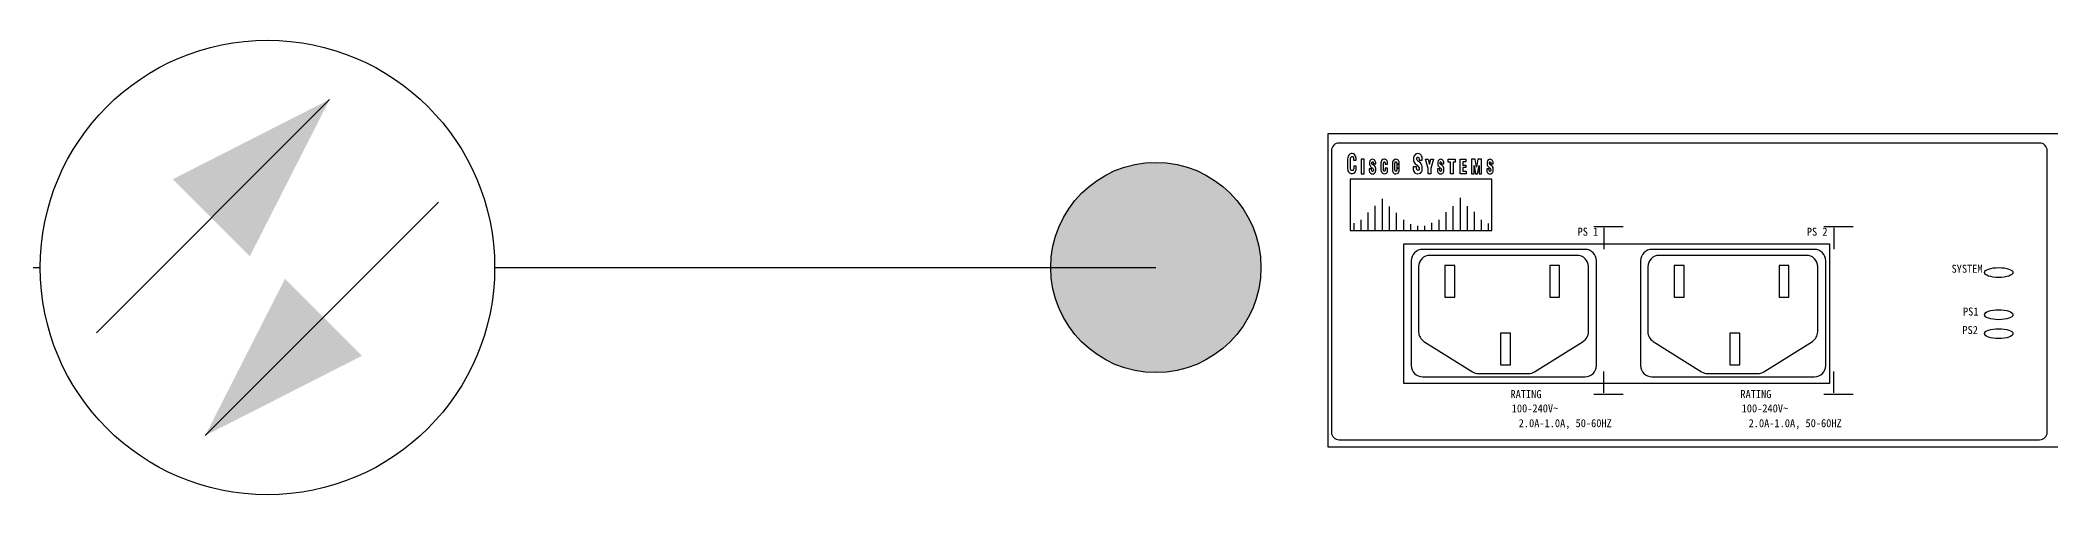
# Model space of a CAD drawing. Header units: millimetres. Extents: x 4 to 3929, y -454 to 587.
# Drawn here: x 2124.39 to 2172.23, y -255.49 to -244.68 of the extents above; entities that cross this region are included whole.
import ezdxf

# ---------------------------------------------------------------- set-up
doc = ezdxf.new("R2010")
doc.units = ezdxf.units.MM
doc.header["$LTSCALE"] = 10
for name, color, linetype in [('CZ-LIN1', 7, 'Continuous'), ('CZ-SYMB', 2, 'Continuous'), ('TN-CABL', 2, 'Continuous')]:
    doc.layers.add(name, color=color, linetype=linetype)
doc.styles.get("Standard").update_dxf_attribs({"font": 'GulimChe.ttf'})

# ---------------------------------------------------------------- blocks, each defined once
blk = doc.blocks.new('WO')
at = {"layer": 'CZ-LIN1'}
h = blk.add_hatch(color=256, dxfattribs=at)
h.dxf.hatch_style = 1
edge = h.paths.add_edge_path()
edge.add_arc((0, 0), 2.5, 0, 360)
blk.add_circle((0, 0), 2.5, dxfattribs=at)
blk = doc.blocks.new('WW')
at = {"layer": 'CZ-SYMB'}
for points in [[(1.827, 4.936), (-5.023, -1.914)], [(-1.827, -4.936), (5.023, 1.914)]]:
    blk.add_lwpolyline(points, dxfattribs=at)
for points in [[(-2.78, 2.592), (1.827, 4.936), (-0.517, 0.329)], [(2.78, -2.592), (-1.827, -4.936), (0.517, -0.329)]]:
    blk.add_solid(points, dxfattribs=at)
at = {"layer": 'TN-CABL'}
blk.add_circle((0, 0), 6.674, dxfattribs=at)

msp = doc.modelspace()

# ---------------------------------------------------------------- linework, layer by layer
at = {"layer": 'CZ-LIN1'}
for p, q in [((2108.664, -250.082), (2124.394, -250.082)), ((2135.207, -250.082), (2150.937, -250.082))]:
    msp.add_line(p, q, dxfattribs=at)
at = {"layer": 'CZ-SYMB', "linetype": 'Continuous'}
for p, q in [((2171.958, -247.121), (2155.299, -247.121)), ((2155.114, -247.304), (2155.114, -253.998)), ((2155.498, -247.496), (2155.498, -247.729)), ((2155.498, -247.496), (2155.498, -247.729)), ((2155.566, -247.723), (2155.566, -247.496)), ((2155.566, -247.723), (2155.566, -247.496)), ((2155.641, -247.481), (2155.641, -247.526)), ((2155.641, -247.481), (2155.641, -247.526)), ((2156.02, -247.577), (2156.02, -247.63)), ((2156.02, -247.577), (2156.02, -247.63)), ((2156.077, -247.606), (2156.077, -247.583)), ((2156.077, -247.606), (2156.077, -247.583)), ((2156.113, -247.596), (2156.113, -247.619)), ((2156.113, -247.596), (2156.113, -247.619)), ((2156.113, -247.619), (2156.17, -247.619)), ((2156.113, -247.619), (2156.17, -247.619)), ((2156.168, -247.782), (2156.168, -247.727)), ((2156.168, -247.782), (2156.168, -247.727)), ((2156.17, -247.619), (2156.17, -247.583)), ((2156.17, -247.619), (2156.17, -247.583)), ((2156.293, -247.596), (2156.293, -247.765)), ((2156.293, -247.596), (2156.293, -247.765)), ((2156.355, -247.774), (2156.355, -247.594)), ((2156.355, -247.774), (2156.355, -247.594)), ((2156.391, -247.6), (2156.391, -247.625)), ((2156.391, -247.6), (2156.391, -247.625)), ((2156.563, -247.598), (2156.563, -247.767)), ((2156.563, -247.598), (2156.563, -247.767)), ((2156.626, -247.765), (2156.626, -247.596)), ((2156.626, -247.765), (2156.626, -247.596)), ((2156.666, -247.6), (2156.666, -247.628)), ((2156.666, -247.6), (2156.666, -247.628)), ((2156.729, -247.765), (2156.729, -247.723)), ((2156.729, -247.765), (2156.729, -247.723)), ((2157.069, -247.469), (2157.069, -247.541)), ((2157.069, -247.469), (2157.069, -247.541)), ((2157.147, -247.511), (2157.147, -247.477)), ((2157.147, -247.511), (2157.147, -247.477)), ((2157.199, -247.496), (2157.199, -247.528)), ((2157.199, -247.496), (2157.199, -247.528)), ((2157.199, -247.528), (2157.275, -247.528)), ((2157.199, -247.528), (2157.275, -247.528)), ((2157.275, -247.528), (2157.275, -247.477)), ((2157.275, -247.528), (2157.275, -247.477)), ((2157.275, -247.752), (2157.275, -247.676)), ((2157.275, -247.752), (2157.275, -247.676)), ((2157.642, -247.577), (2157.642, -247.63)), ((2157.642, -247.577), (2157.642, -247.63)), ((2157.697, -247.606), (2157.697, -247.583)), ((2157.697, -247.606), (2157.697, -247.583)), ((2157.735, -247.596), (2157.735, -247.619)), ((2157.735, -247.596), (2157.735, -247.619)), ((2157.735, -247.619), (2157.79, -247.619)), ((2157.735, -247.619), (2157.79, -247.619)), ((2157.79, -247.619), (2157.79, -247.583)), ((2157.79, -247.619), (2157.79, -247.583)), ((2157.79, -247.782), (2157.79, -247.727)), ((2157.79, -247.782), (2157.79, -247.727)), ((2158.816, -247.577), (2158.816, -247.63)), ((2158.816, -247.577), (2158.816, -247.63)), ((2158.871, -247.606), (2158.871, -247.583)), ((2158.871, -247.606), (2158.871, -247.583)), ((2158.908, -247.596), (2158.908, -247.619)), ((2158.908, -247.596), (2158.908, -247.619)), ((2158.908, -247.619), (2158.963, -247.619)), ((2158.908, -247.619), (2158.963, -247.619)), ((2158.963, -247.619), (2158.963, -247.583)), ((2158.963, -247.619), (2158.963, -247.583)), ((2158.963, -247.782), (2158.963, -247.727)), ((2158.963, -247.782), (2158.963, -247.727)), ((2172.142, -253.998), (2172.142, -247.304)), ((2156.15, -248.617), (2156.15, -249.184)), ((2156.319, -248.447), (2156.319, -249.184)), ((2156.488, -248.631), (2156.488, -249.184)), ((2158.004, -248.625), (2158.004, -249.184)), ((2158.173, -248.428), (2158.173, -249.184)), ((2158.34, -248.625), (2158.34, -249.184)), ((2155.644, -249.03), (2155.644, -249.184)), ((2155.814, -248.949), (2155.814, -249.184)), ((2155.983, -248.771), (2155.983, -249.184)), ((2156.656, -248.78), (2156.656, -249.184)), ((2156.825, -248.949), (2156.825, -249.184)), ((2156.992, -249.049), (2156.992, -249.184)), ((2157.161, -249.091), (2157.161, -249.184)), ((2157.331, -249.091), (2157.331, -249.184)), ((2157.498, -249.023), (2157.498, -249.184)), ((2157.667, -248.949), (2157.667, -249.184)), ((2157.836, -248.765), (2157.836, -249.184)), ((2158.509, -248.756), (2158.509, -249.184)), ((2158.679, -248.949), (2158.679, -249.184)), ((2158.846, -249.034), (2158.846, -249.184)), ((2161.357, -249.104), (2162.056, -249.104)), ((2161.593, -249.138), (2161.593, -249.642)), ((2166.828, -249.104), (2167.53, -249.104)), ((2167.065, -249.138), (2167.065, -249.642)), ((2161.148, -249.652), (2157.286, -249.652)), ((2161.148, -249.652), (2157.286, -249.652)), ((2166.604, -249.652), (2162.74, -249.652)), ((2166.604, -249.652), (2162.74, -249.652)), ((2157.014, -249.921), (2157.014, -252.412)), ((2157.014, -249.921), (2157.014, -252.412)), ((2157.188, -250.063), (2157.188, -251.613)), ((2157.188, -250.063), (2157.188, -251.613)), ((2160.956, -249.794), (2157.459, -249.794)), ((2160.956, -249.794), (2157.459, -249.794)), ((2161.228, -251.613), (2161.228, -250.063)), ((2161.228, -251.613), (2161.228, -250.063)), ((2161.421, -252.412), (2161.421, -249.921)), ((2161.421, -252.412), (2161.421, -249.921)), ((2162.468, -249.921), (2162.468, -252.412)), ((2162.468, -249.921), (2162.468, -252.412)), ((2162.642, -250.063), (2162.642, -251.613)), ((2162.642, -250.063), (2162.642, -251.613)), ((2166.412, -249.794), (2162.913, -249.794)), ((2166.412, -249.794), (2162.913, -249.794)), ((2166.682, -251.613), (2166.682, -250.063)), ((2166.682, -251.613), (2166.682, -250.063)), ((2166.875, -252.412), (2166.875, -249.921)), ((2166.875, -252.412), (2166.875, -249.921)), ((2157.315, -251.84), (2158.468, -252.562)), ((2157.315, -251.84), (2158.468, -252.562)), ((2159.948, -252.562), (2161.102, -251.84)), ((2159.948, -252.562), (2161.102, -251.84)), ((2162.769, -251.84), (2163.922, -252.562)), ((2162.769, -251.84), (2163.922, -252.562)), ((2165.402, -252.562), (2166.556, -251.84)), ((2165.402, -252.562), (2166.556, -251.84)), ((2161.593, -253.06), (2161.593, -252.556)), ((2167.065, -253.06), (2167.065, -252.556)), ((2157.286, -252.681), (2161.148, -252.681)), ((2157.286, -252.681), (2161.148, -252.681)), ((2158.613, -252.604), (2159.802, -252.604)), ((2158.613, -252.604), (2159.802, -252.604)), ((2162.74, -252.681), (2166.604, -252.681)), ((2162.74, -252.681), (2166.604, -252.681)), ((2164.067, -252.604), (2165.256, -252.604)), ((2164.067, -252.604), (2165.256, -252.604)), ((2161.357, -253.093), (2162.056, -253.093)), ((2166.828, -253.093), (2167.53, -253.093)), ((2155.299, -254.18), (2171.958, -254.18))]:
    msp.add_line(p, q, dxfattribs=at)
for points in [[(2155.025, -246.905), (2155.025, -254.351), (2231.006, -254.351), (2231.006, -246.905), (2155.025, -246.905), (2155.025, -246.905)], [(2155.641, -247.526), (2155.7, -247.526), (2155.7, -247.481)], [(2155.641, -247.526), (2155.7, -247.526), (2155.7, -247.481)], [(2155.7, -247.723), (2155.7, -247.668), (2155.643, -247.668), (2155.643, -247.725)], [(2155.7, -247.723), (2155.7, -247.668), (2155.643, -247.668), (2155.643, -247.725)], [(2155.824, -247.509), (2155.824, -247.854), (2155.89, -247.854), (2155.89, -247.509), (2155.824, -247.509), (2155.824, -247.509)], [(2155.824, -247.854), (2155.89, -247.854), (2155.89, -247.509), (2155.824, -247.509), (2155.824, -247.854), (2155.824, -247.854)], [(2156.07, -247.757), (2156.07, -247.733), (2156.015, -247.733), (2156.015, -247.782)], [(2156.07, -247.757), (2156.07, -247.733), (2156.015, -247.733), (2156.015, -247.782)], [(2156.391, -247.625), (2156.449, -247.625), (2156.449, -247.587)], [(2156.391, -247.625), (2156.449, -247.625), (2156.449, -247.587)], [(2156.449, -247.759), (2156.449, -247.721), (2156.392, -247.721), (2156.392, -247.765)], [(2156.449, -247.759), (2156.449, -247.721), (2156.392, -247.721), (2156.392, -247.765)], [(2156.666, -247.628), (2156.729, -247.628), (2156.729, -247.592)], [(2156.666, -247.628), (2156.729, -247.628), (2156.729, -247.592)], [(2156.666, -247.628), (2156.666, -247.723), (2156.729, -247.723), (2156.729, -247.628), (2156.666, -247.628), (2156.666, -247.628)], [(2156.666, -247.723), (2156.729, -247.723), (2156.729, -247.628), (2156.666, -247.628), (2156.666, -247.723), (2156.666, -247.723)], [(2156.729, -247.723), (2156.666, -247.723), (2156.666, -247.765)], [(2156.729, -247.723), (2156.666, -247.723), (2156.666, -247.765)], [(2157.14, -247.721), (2157.14, -247.687), (2157.062, -247.687), (2157.062, -247.752)], [(2157.14, -247.721), (2157.14, -247.687), (2157.062, -247.687), (2157.062, -247.752)], [(2157.35, -247.509), (2157.418, -247.509), (2157.446, -247.628), (2157.477, -247.509), (2157.546, -247.509), (2157.478, -247.727), (2157.478, -247.854), (2157.413, -247.854), (2157.413, -247.729), (2157.35, -247.509), (2157.35, -247.509)], [(2157.35, -247.509), (2157.418, -247.509), (2157.446, -247.628), (2157.477, -247.509), (2157.546, -247.509), (2157.478, -247.727), (2157.478, -247.854), (2157.413, -247.854), (2157.413, -247.729), (2157.35, -247.509), (2157.35, -247.509)], [(2157.692, -247.757), (2157.692, -247.733), (2157.637, -247.733), (2157.637, -247.782)], [(2157.692, -247.757), (2157.692, -247.733), (2157.637, -247.733), (2157.637, -247.782)], [(2157.943, -247.579), (2157.892, -247.579), (2157.892, -247.509), (2158.061, -247.509), (2158.061, -247.579), (2158.009, -247.579), (2158.009, -247.854), (2157.943, -247.854), (2157.943, -247.577), (2157.943, -247.579), (2157.943, -247.579)], [(2157.943, -247.579), (2157.892, -247.579), (2157.892, -247.509), (2158.061, -247.509), (2158.061, -247.579), (2158.009, -247.579), (2158.009, -247.854), (2157.943, -247.854), (2157.943, -247.577)], [(2158.239, -247.572), (2158.239, -247.644), (2158.31, -247.644), (2158.31, -247.704), (2158.239, -247.704), (2158.239, -247.788), (2158.319, -247.788), (2158.319, -247.854), (2158.176, -247.854), (2158.176, -247.509), (2158.312, -247.509), (2158.312, -247.572), (2158.239, -247.572), (2158.239, -247.572)], [(2158.239, -247.572), (2158.239, -247.644), (2158.31, -247.644), (2158.31, -247.704), (2158.239, -247.704), (2158.239, -247.788), (2158.319, -247.788), (2158.319, -247.854), (2158.176, -247.854), (2158.176, -247.509), (2158.312, -247.509), (2158.312, -247.572), (2158.239, -247.572), (2158.239, -247.572)], [(2158.506, -247.854), (2158.506, -247.657), (2158.541, -247.854), (2158.591, -247.854), (2158.627, -247.659), (2158.627, -247.854), (2158.682, -247.854), (2158.682, -247.509), (2158.598, -247.509), (2158.565, -247.695), (2158.536, -247.509), (2158.449, -247.509), (2158.449, -247.854), (2158.506, -247.854), (2158.506, -247.854)], [(2158.506, -247.854), (2158.506, -247.657), (2158.541, -247.854), (2158.591, -247.854), (2158.627, -247.659), (2158.627, -247.854), (2158.682, -247.854), (2158.682, -247.509), (2158.598, -247.509), (2158.565, -247.695), (2158.536, -247.509), (2158.449, -247.509), (2158.449, -247.854), (2158.506, -247.854), (2158.506, -247.854)], [(2158.866, -247.757), (2158.866, -247.733), (2158.81, -247.733), (2158.81, -247.782)], [(2158.866, -247.757), (2158.866, -247.733), (2158.81, -247.733), (2158.81, -247.782)], [(2155.561, -247.983), (2155.561, -249.205), (2158.931, -249.205), (2158.931, -247.983), (2155.561, -247.983), (2155.561, -247.983)], [(2157.813, -250.033), (2157.813, -250.791), (2158.048, -250.791), (2158.048, -250.033), (2157.813, -250.033), (2157.813, -250.033)], [(2157.813, -250.791), (2158.048, -250.791), (2158.048, -250.033), (2157.813, -250.033), (2157.813, -250.791), (2157.813, -250.791)], [(2160.308, -250.033), (2160.308, -250.791), (2160.543, -250.791), (2160.543, -250.033), (2160.308, -250.033), (2160.308, -250.033)], [(2160.308, -250.791), (2160.543, -250.791), (2160.543, -250.033), (2160.308, -250.033), (2160.308, -250.791), (2160.308, -250.791)], [(2163.267, -250.033), (2163.267, -250.791), (2163.502, -250.791), (2163.502, -250.033), (2163.267, -250.033), (2163.267, -250.033)], [(2163.267, -250.791), (2163.502, -250.791), (2163.502, -250.033), (2163.267, -250.033), (2163.267, -250.791), (2163.267, -250.791)], [(2165.762, -250.033), (2165.762, -250.791), (2165.997, -250.791), (2165.997, -250.033), (2165.762, -250.033), (2165.762, -250.033)], [(2165.762, -250.791), (2165.997, -250.791), (2165.997, -250.033), (2165.762, -250.033), (2165.762, -250.791), (2165.762, -250.791)], [(2159.136, -251.643), (2159.136, -252.401), (2159.371, -252.401), (2159.371, -251.643), (2159.136, -251.643), (2159.136, -251.643)], [(2159.136, -252.401), (2159.371, -252.401), (2159.371, -251.643), (2159.136, -251.643), (2159.136, -252.401), (2159.136, -252.401)], [(2164.592, -251.643), (2164.592, -252.401), (2164.827, -252.401), (2164.827, -251.643), (2164.592, -251.643), (2164.592, -251.643)], [(2164.592, -252.401), (2164.827, -252.401), (2164.827, -251.643), (2164.592, -251.643), (2164.592, -252.401), (2164.592, -252.401)]]:
    msp.add_lwpolyline(points, dxfattribs=at)
at = {"layer": 'CZ-SYMB'}
msp.add_lwpolyline([(2156.836, -249.518), (2166.965, -249.518), (2166.965, -252.838), (2156.836, -252.838)], close=True, dxfattribs=at)
at = {"layer": 'CZ-SYMB', "linetype": 'Continuous'}
for points in [[(2155.299, -247.121), (2155.197, -247.121), (2155.114, -247.202), (2155.114, -247.304)], [(2172.142, -247.304), (2172.142, -247.202), (2172.06, -247.121), (2171.958, -247.121)], [(2161.421, -249.921), (2161.421, -249.773), (2161.3, -249.652), (2161.148, -249.652)], [(2161.421, -249.921), (2161.421, -249.773), (2161.3, -249.652), (2161.148, -249.652)], [(2166.875, -249.921), (2166.875, -249.773), (2166.754, -249.652), (2166.604, -249.652)], [(2166.875, -249.921), (2166.875, -249.773), (2166.754, -249.652), (2166.604, -249.652)], [(2161.228, -250.063), (2161.228, -249.913), (2161.107, -249.794), (2160.956, -249.794)], [(2161.228, -250.063), (2161.228, -249.913), (2161.107, -249.794), (2160.956, -249.794)], [(2166.682, -250.063), (2166.682, -249.913), (2166.561, -249.794), (2166.412, -249.794)], [(2166.682, -250.063), (2166.682, -249.913), (2166.561, -249.794), (2166.412, -249.794)], [(2157.188, -251.613), (2157.188, -251.704), (2157.235, -251.791), (2157.315, -251.84)], [(2157.188, -251.613), (2157.188, -251.704), (2157.235, -251.791), (2157.315, -251.84)], [(2161.102, -251.84), (2161.18, -251.791), (2161.228, -251.704), (2161.228, -251.613)], [(2161.102, -251.84), (2161.18, -251.791), (2161.228, -251.704), (2161.228, -251.613)], [(2162.642, -251.613), (2162.642, -251.704), (2162.69, -251.791), (2162.769, -251.84)], [(2162.642, -251.613), (2162.642, -251.704), (2162.69, -251.791), (2162.769, -251.84)], [(2166.556, -251.84), (2166.634, -251.791), (2166.682, -251.704), (2166.682, -251.613)], [(2166.556, -251.84), (2166.634, -251.791), (2166.682, -251.704), (2166.682, -251.613)], [(2157.014, -252.412), (2157.014, -252.562), (2157.135, -252.681), (2157.286, -252.681)], [(2157.014, -252.412), (2157.014, -252.562), (2157.135, -252.681), (2157.286, -252.681)], [(2158.468, -252.562), (2158.511, -252.589), (2158.561, -252.604), (2158.613, -252.604)], [(2158.468, -252.562), (2158.511, -252.589), (2158.561, -252.604), (2158.613, -252.604)], [(2159.802, -252.604), (2159.854, -252.604), (2159.904, -252.589), (2159.948, -252.562)], [(2159.802, -252.604), (2159.854, -252.604), (2159.904, -252.589), (2159.948, -252.562)], [(2161.148, -252.681), (2161.3, -252.681), (2161.421, -252.562), (2161.421, -252.412)], [(2161.148, -252.681), (2161.3, -252.681), (2161.421, -252.562), (2161.421, -252.412)], [(2162.468, -252.412), (2162.468, -252.562), (2162.591, -252.681), (2162.74, -252.681)], [(2162.468, -252.412), (2162.468, -252.562), (2162.591, -252.681), (2162.74, -252.681)], [(2163.922, -252.562), (2163.965, -252.589), (2164.015, -252.604), (2164.067, -252.604)], [(2163.922, -252.562), (2163.965, -252.589), (2164.015, -252.604), (2164.067, -252.604)], [(2165.256, -252.604), (2165.308, -252.604), (2165.359, -252.589), (2165.402, -252.562)], [(2165.256, -252.604), (2165.308, -252.604), (2165.359, -252.589), (2165.402, -252.562)], [(2166.604, -252.681), (2166.754, -252.681), (2166.875, -252.562), (2166.875, -252.412)], [(2166.604, -252.681), (2166.754, -252.681), (2166.875, -252.562), (2166.875, -252.412)], [(2155.114, -253.998), (2155.114, -254.099), (2155.197, -254.18), (2155.299, -254.18)]]:
    msp.add_open_spline(points, degree=3, dxfattribs=at)
for points, knots in [([(2155.498, -247.729), (2155.497, -247.769), (2155.511, -247.805), (2155.541, -247.829), (2155.582, -247.86), (2155.643, -247.856), (2155.675, -247.816), (2155.693, -247.788), (2155.701, -247.757), (2155.7, -247.723)], [0, 0, 0, 0, 1, 1, 1, 2, 2, 2, 3, 3, 3, 3]), ([(2155.498, -247.729), (2155.497, -247.769), (2155.511, -247.805), (2155.541, -247.829), (2155.582, -247.86), (2155.643, -247.856), (2155.675, -247.816), (2155.693, -247.788), (2155.701, -247.757), (2155.7, -247.723)], [0, 0, 0, 0, 1, 1, 1, 2, 2, 2, 3, 3, 3, 3]), ([(2155.7, -247.481), (2155.698, -247.45), (2155.685, -247.42), (2155.664, -247.397), (2155.634, -247.371), (2155.589, -247.365), (2155.554, -247.384), (2155.52, -247.412), (2155.5, -247.452), (2155.498, -247.496)], [0, 0, 0, 0, 1, 1, 1, 2, 2, 2, 3, 3, 3, 3]), ([(2155.7, -247.481), (2155.698, -247.45), (2155.685, -247.42), (2155.664, -247.397), (2155.634, -247.371), (2155.589, -247.365), (2155.554, -247.384), (2155.52, -247.412), (2155.5, -247.452), (2155.498, -247.496)], [0, 0, 0, 0, 1, 1, 1, 2, 2, 2, 3, 3, 3, 3]), ([(2155.566, -247.496), (2155.568, -247.481), (2155.571, -247.469), (2155.58, -247.458), (2155.587, -247.443), (2155.603, -247.437), (2155.62, -247.445), (2155.621, -247.445), (2155.625, -247.448), (2155.627, -247.45), (2155.636, -247.458), (2155.641, -247.469), (2155.641, -247.481)], [0, 0, 0, 0, 1, 1, 1, 2, 2, 2, 3, 3, 3, 4, 4, 4, 4]), ([(2155.566, -247.496), (2155.568, -247.481), (2155.571, -247.469), (2155.58, -247.458), (2155.587, -247.443), (2155.603, -247.437), (2155.62, -247.445), (2155.621, -247.445), (2155.625, -247.448), (2155.627, -247.45), (2155.636, -247.458), (2155.641, -247.469), (2155.641, -247.481)], [0, 0, 0, 0, 1, 1, 1, 2, 2, 2, 3, 3, 3, 4, 4, 4, 4]), ([(2155.643, -247.725), (2155.639, -247.742), (2155.634, -247.757), (2155.625, -247.772), (2155.611, -247.782), (2155.589, -247.78), (2155.579, -247.765), (2155.577, -247.763), (2155.577, -247.761), (2155.575, -247.759), (2155.57, -247.748), (2155.566, -247.736), (2155.566, -247.723)], [0, 0, 0, 0, 1, 1, 1, 2, 2, 2, 3, 3, 3, 4, 4, 4, 4]), ([(2155.643, -247.725), (2155.639, -247.742), (2155.634, -247.757), (2155.625, -247.772), (2155.611, -247.782), (2155.589, -247.78), (2155.579, -247.765), (2155.577, -247.763), (2155.577, -247.761), (2155.575, -247.759), (2155.57, -247.748), (2155.566, -247.736), (2155.566, -247.723)], [0, 0, 0, 0, 1, 1, 1, 2, 2, 2, 3, 3, 3, 4, 4, 4, 4]), ([(2156.17, -247.583), (2156.164, -247.56), (2156.152, -247.536), (2156.134, -247.522), (2156.109, -247.505), (2156.075, -247.503), (2156.052, -247.522), (2156.033, -247.534), (2156.022, -247.556), (2156.02, -247.577)], [0, 0, 0, 0, 1, 1, 1, 2, 2, 2, 3, 3, 3, 3]), ([(2156.17, -247.583), (2156.164, -247.56), (2156.152, -247.536), (2156.134, -247.522), (2156.109, -247.505), (2156.075, -247.503), (2156.052, -247.522), (2156.033, -247.534), (2156.022, -247.556), (2156.02, -247.577)], [0, 0, 0, 0, 1, 1, 1, 2, 2, 2, 3, 3, 3, 3]), ([(2156.02, -247.63), (2156.024, -247.655), (2156.04, -247.68), (2156.063, -247.697), (2156.086, -247.71), (2156.104, -247.729), (2156.113, -247.752), (2156.115, -247.765), (2156.113, -247.78), (2156.106, -247.791), (2156.1, -247.797), (2156.093, -247.797), (2156.086, -247.795), (2156.084, -247.793), (2156.082, -247.793), (2156.082, -247.791), (2156.074, -247.78), (2156.07, -247.769), (2156.07, -247.757)], [0, 0, 0, 0, 1, 1, 1, 2, 2, 2, 3, 3, 3, 4, 4, 4, 5, 5, 5, 6, 6, 6, 6]), ([(2156.02, -247.63), (2156.024, -247.655), (2156.04, -247.68), (2156.063, -247.697), (2156.086, -247.71), (2156.104, -247.729), (2156.113, -247.752), (2156.115, -247.765), (2156.113, -247.78), (2156.106, -247.791), (2156.1, -247.797), (2156.093, -247.797), (2156.086, -247.795), (2156.084, -247.793), (2156.082, -247.793), (2156.082, -247.791), (2156.074, -247.78), (2156.07, -247.769), (2156.07, -247.757)], [0, 0, 0, 0, 1, 1, 1, 2, 2, 2, 3, 3, 3, 4, 4, 4, 5, 5, 5, 6, 6, 6, 6]), ([(2156.077, -247.583), (2156.079, -247.577), (2156.082, -247.572), (2156.086, -247.57), (2156.091, -247.566), (2156.098, -247.566), (2156.102, -247.57), (2156.102, -247.57), (2156.102, -247.57), (2156.104, -247.57), (2156.109, -247.579), (2156.113, -247.587), (2156.113, -247.596)], [0, 0, 0, 0, 1, 1, 1, 2, 2, 2, 3, 3, 3, 4, 4, 4, 4]), ([(2156.077, -247.583), (2156.079, -247.577), (2156.082, -247.572), (2156.086, -247.57), (2156.091, -247.566), (2156.098, -247.566), (2156.102, -247.57), (2156.102, -247.57), (2156.102, -247.57), (2156.104, -247.57), (2156.109, -247.579), (2156.113, -247.587), (2156.113, -247.596)], [0, 0, 0, 0, 1, 1, 1, 2, 2, 2, 3, 3, 3, 4, 4, 4, 4]), ([(2156.168, -247.727), (2156.164, -247.695), (2156.145, -247.668), (2156.116, -247.651), (2156.098, -247.64), (2156.084, -247.625), (2156.077, -247.606)], [0, 0, 0, 0, 1, 1, 1, 2, 2, 2, 2]), ([(2156.168, -247.727), (2156.164, -247.695), (2156.145, -247.668), (2156.116, -247.651), (2156.098, -247.64), (2156.084, -247.625), (2156.077, -247.606)], [0, 0, 0, 0, 1, 1, 1, 2, 2, 2, 2]), ([(2156.449, -247.587), (2156.449, -247.564), (2156.439, -247.543), (2156.421, -247.526), (2156.398, -247.507), (2156.364, -247.503), (2156.335, -247.515), (2156.307, -247.534), (2156.291, -247.564), (2156.293, -247.596)], [0, 0, 0, 0, 1, 1, 1, 2, 2, 2, 3, 3, 3, 3]), ([(2156.449, -247.587), (2156.449, -247.564), (2156.439, -247.543), (2156.421, -247.526), (2156.398, -247.507), (2156.364, -247.503), (2156.335, -247.515), (2156.307, -247.534), (2156.291, -247.564), (2156.293, -247.596)], [0, 0, 0, 0, 1, 1, 1, 2, 2, 2, 3, 3, 3, 3]), ([(2156.293, -247.765), (2156.293, -247.793), (2156.305, -247.816), (2156.325, -247.837), (2156.353, -247.86), (2156.396, -247.86), (2156.424, -247.837), (2156.442, -247.814), (2156.453, -247.786), (2156.449, -247.759)], [0, 0, 0, 0, 1, 1, 1, 2, 2, 2, 3, 3, 3, 3]), ([(2156.293, -247.765), (2156.293, -247.793), (2156.305, -247.816), (2156.325, -247.837), (2156.353, -247.86), (2156.396, -247.86), (2156.424, -247.837), (2156.442, -247.814), (2156.453, -247.786), (2156.449, -247.759)], [0, 0, 0, 0, 1, 1, 1, 2, 2, 2, 3, 3, 3, 3]), ([(2156.355, -247.594), (2156.355, -247.587), (2156.357, -247.581), (2156.362, -247.575), (2156.364, -247.568), (2156.371, -247.566), (2156.378, -247.568), (2156.38, -247.57), (2156.38, -247.57), (2156.382, -247.572), (2156.387, -247.581), (2156.391, -247.589), (2156.391, -247.6)], [0, 0, 0, 0, 1, 1, 1, 2, 2, 2, 3, 3, 3, 4, 4, 4, 4]), ([(2156.355, -247.594), (2156.355, -247.587), (2156.357, -247.581), (2156.362, -247.575), (2156.364, -247.568), (2156.371, -247.566), (2156.378, -247.568), (2156.38, -247.57), (2156.38, -247.57), (2156.382, -247.572), (2156.387, -247.581), (2156.391, -247.589), (2156.391, -247.6)], [0, 0, 0, 0, 1, 1, 1, 2, 2, 2, 3, 3, 3, 4, 4, 4, 4]), ([(2156.392, -247.765), (2156.392, -247.772), (2156.389, -247.78), (2156.385, -247.786), (2156.38, -247.793), (2156.371, -247.795), (2156.364, -247.791), (2156.364, -247.788), (2156.362, -247.788), (2156.362, -247.788), (2156.358, -247.784), (2156.357, -247.778), (2156.355, -247.774)], [0, 0, 0, 0, 1, 1, 1, 2, 2, 2, 3, 3, 3, 4, 4, 4, 4]), ([(2156.392, -247.765), (2156.392, -247.772), (2156.389, -247.78), (2156.385, -247.786), (2156.38, -247.793), (2156.371, -247.795), (2156.364, -247.791), (2156.364, -247.788), (2156.362, -247.788), (2156.362, -247.788), (2156.358, -247.784), (2156.357, -247.778), (2156.355, -247.774)], [0, 0, 0, 0, 1, 1, 1, 2, 2, 2, 3, 3, 3, 4, 4, 4, 4]), ([(2156.729, -247.592), (2156.727, -247.564), (2156.715, -247.539), (2156.691, -247.522), (2156.665, -247.505), (2156.631, -247.505), (2156.604, -247.517), (2156.579, -247.539), (2156.563, -247.568), (2156.563, -247.598)], [0, 0, 0, 0, 1, 1, 1, 2, 2, 2, 3, 3, 3, 3]), ([(2156.729, -247.592), (2156.727, -247.564), (2156.715, -247.539), (2156.691, -247.522), (2156.665, -247.505), (2156.631, -247.505), (2156.604, -247.517), (2156.579, -247.539), (2156.563, -247.568), (2156.563, -247.598)], [0, 0, 0, 0, 1, 1, 1, 2, 2, 2, 3, 3, 3, 3]), ([(2156.563, -247.767), (2156.563, -247.795), (2156.576, -247.822), (2156.595, -247.841), (2156.627, -247.86), (2156.668, -247.858), (2156.699, -247.839), (2156.718, -247.818), (2156.729, -247.793), (2156.729, -247.765)], [0, 0, 0, 0, 1, 1, 1, 2, 2, 2, 3, 3, 3, 3]), ([(2156.563, -247.767), (2156.563, -247.795), (2156.576, -247.822), (2156.595, -247.841), (2156.627, -247.86), (2156.668, -247.858), (2156.699, -247.839), (2156.718, -247.818), (2156.729, -247.793), (2156.729, -247.765)], [0, 0, 0, 0, 1, 1, 1, 2, 2, 2, 3, 3, 3, 3]), ([(2156.626, -247.596), (2156.626, -247.587), (2156.629, -247.579), (2156.634, -247.572), (2156.64, -247.568), (2156.65, -247.566), (2156.658, -247.57), (2156.665, -247.579), (2156.668, -247.589), (2156.666, -247.6)], [0, 0, 0, 0, 1, 1, 1, 2, 2, 2, 3, 3, 3, 3]), ([(2156.626, -247.596), (2156.626, -247.587), (2156.629, -247.579), (2156.634, -247.572), (2156.64, -247.568), (2156.65, -247.566), (2156.658, -247.57), (2156.665, -247.579), (2156.668, -247.589), (2156.666, -247.6)], [0, 0, 0, 0, 1, 1, 1, 2, 2, 2, 3, 3, 3, 3]), ([(2156.666, -247.765), (2156.665, -247.774), (2156.663, -247.782), (2156.658, -247.791), (2156.654, -247.795), (2156.643, -247.797), (2156.638, -247.791), (2156.636, -247.791), (2156.636, -247.791), (2156.636, -247.788), (2156.629, -247.782), (2156.626, -247.774), (2156.626, -247.765)], [0, 0, 0, 0, 1, 1, 1, 2, 2, 2, 3, 3, 3, 4, 4, 4, 4]), ([(2156.666, -247.765), (2156.665, -247.774), (2156.663, -247.782), (2156.658, -247.791), (2156.654, -247.795), (2156.643, -247.797), (2156.638, -247.791), (2156.636, -247.791), (2156.636, -247.791), (2156.636, -247.788), (2156.629, -247.782), (2156.626, -247.774), (2156.626, -247.765)], [0, 0, 0, 0, 1, 1, 1, 2, 2, 2, 3, 3, 3, 4, 4, 4, 4]), ([(2157.062, -247.752), (2157.062, -247.784), (2157.078, -247.816), (2157.105, -247.835), (2157.142, -247.86), (2157.195, -247.86), (2157.233, -247.835), (2157.258, -247.814), (2157.272, -247.784), (2157.275, -247.752)], [0, 0, 0, 0, 1, 1, 1, 2, 2, 2, 3, 3, 3, 3]), ([(2157.062, -247.752), (2157.062, -247.784), (2157.078, -247.816), (2157.105, -247.835), (2157.142, -247.86), (2157.195, -247.86), (2157.233, -247.835), (2157.258, -247.814), (2157.272, -247.784), (2157.275, -247.752)], [0, 0, 0, 0, 1, 1, 1, 2, 2, 2, 3, 3, 3, 3]), ([(2157.275, -247.477), (2157.27, -247.443), (2157.254, -247.414), (2157.227, -247.39), (2157.194, -247.367), (2157.145, -247.367), (2157.113, -247.39), (2157.088, -247.412), (2157.072, -247.439), (2157.069, -247.469)], [0, 0, 0, 0, 1, 1, 1, 2, 2, 2, 3, 3, 3, 3]), ([(2157.275, -247.477), (2157.27, -247.443), (2157.254, -247.414), (2157.227, -247.39), (2157.194, -247.367), (2157.145, -247.367), (2157.113, -247.39), (2157.088, -247.412), (2157.072, -247.439), (2157.069, -247.469)], [0, 0, 0, 0, 1, 1, 1, 2, 2, 2, 3, 3, 3, 3]), ([(2157.069, -247.541), (2157.074, -247.579), (2157.096, -247.613), (2157.129, -247.634), (2157.161, -247.653), (2157.186, -247.68), (2157.199, -247.712), (2157.201, -247.731), (2157.197, -247.75), (2157.188, -247.765), (2157.181, -247.774), (2157.17, -247.776), (2157.161, -247.769), (2157.158, -247.769), (2157.156, -247.767), (2157.154, -247.765), (2157.144, -247.752), (2157.138, -247.736), (2157.14, -247.721)], [0, 0, 0, 0, 1, 1, 1, 2, 2, 2, 3, 3, 3, 4, 4, 4, 5, 5, 5, 6, 6, 6, 6]), ([(2157.069, -247.541), (2157.074, -247.579), (2157.096, -247.613), (2157.129, -247.634), (2157.161, -247.653), (2157.186, -247.68), (2157.199, -247.712), (2157.201, -247.731), (2157.197, -247.75), (2157.188, -247.765), (2157.181, -247.774), (2157.17, -247.776), (2157.161, -247.769), (2157.158, -247.769), (2157.156, -247.767), (2157.154, -247.765), (2157.144, -247.752), (2157.138, -247.736), (2157.14, -247.721)], [0, 0, 0, 0, 1, 1, 1, 2, 2, 2, 3, 3, 3, 4, 4, 4, 5, 5, 5, 6, 6, 6, 6]), ([(2157.147, -247.477), (2157.151, -247.469), (2157.154, -247.462), (2157.161, -247.458), (2157.167, -247.454), (2157.178, -247.454), (2157.183, -247.458), (2157.183, -247.46), (2157.185, -247.46), (2157.185, -247.46), (2157.194, -247.471), (2157.199, -247.484), (2157.199, -247.496)], [0, 0, 0, 0, 1, 1, 1, 2, 2, 2, 3, 3, 3, 4, 4, 4, 4]), ([(2157.147, -247.477), (2157.151, -247.469), (2157.154, -247.462), (2157.161, -247.458), (2157.167, -247.454), (2157.178, -247.454), (2157.183, -247.458), (2157.183, -247.46), (2157.185, -247.46), (2157.185, -247.46), (2157.194, -247.471), (2157.199, -247.484), (2157.199, -247.496)], [0, 0, 0, 0, 1, 1, 1, 2, 2, 2, 3, 3, 3, 4, 4, 4, 4]), ([(2157.275, -247.676), (2157.27, -247.634), (2157.243, -247.594), (2157.202, -247.57), (2157.178, -247.558), (2157.158, -247.536), (2157.147, -247.511)], [0, 0, 0, 0, 1, 1, 1, 2, 2, 2, 2]), ([(2157.275, -247.676), (2157.27, -247.634), (2157.243, -247.594), (2157.202, -247.57), (2157.178, -247.558), (2157.158, -247.536), (2157.147, -247.511)], [0, 0, 0, 0, 1, 1, 1, 2, 2, 2, 2]), ([(2157.79, -247.583), (2157.786, -247.56), (2157.774, -247.536), (2157.754, -247.522), (2157.731, -247.505), (2157.697, -247.503), (2157.673, -247.522), (2157.655, -247.534), (2157.644, -247.556), (2157.642, -247.577)], [0, 0, 0, 0, 1, 1, 1, 2, 2, 2, 3, 3, 3, 3]), ([(2157.79, -247.583), (2157.786, -247.56), (2157.774, -247.536), (2157.754, -247.522), (2157.731, -247.505), (2157.697, -247.503), (2157.673, -247.522), (2157.655, -247.534), (2157.644, -247.556), (2157.642, -247.577)], [0, 0, 0, 0, 1, 1, 1, 2, 2, 2, 3, 3, 3, 3]), ([(2157.642, -247.63), (2157.646, -247.655), (2157.66, -247.68), (2157.685, -247.697), (2157.708, -247.71), (2157.726, -247.729), (2157.735, -247.752), (2157.737, -247.765), (2157.733, -247.78), (2157.726, -247.791), (2157.722, -247.797), (2157.713, -247.797), (2157.708, -247.795), (2157.706, -247.793), (2157.705, -247.793), (2157.703, -247.791), (2157.696, -247.78), (2157.692, -247.769), (2157.692, -247.757)], [0, 0, 0, 0, 1, 1, 1, 2, 2, 2, 3, 3, 3, 4, 4, 4, 5, 5, 5, 6, 6, 6, 6]), ([(2157.642, -247.63), (2157.646, -247.655), (2157.66, -247.68), (2157.685, -247.697), (2157.708, -247.71), (2157.726, -247.729), (2157.735, -247.752), (2157.737, -247.765), (2157.733, -247.78), (2157.726, -247.791), (2157.722, -247.797), (2157.713, -247.797), (2157.708, -247.795), (2157.706, -247.793), (2157.705, -247.793), (2157.703, -247.791), (2157.696, -247.78), (2157.692, -247.769), (2157.692, -247.757)], [0, 0, 0, 0, 1, 1, 1, 2, 2, 2, 3, 3, 3, 4, 4, 4, 5, 5, 5, 6, 6, 6, 6]), ([(2157.697, -247.583), (2157.699, -247.577), (2157.703, -247.572), (2157.708, -247.57), (2157.712, -247.566), (2157.719, -247.566), (2157.724, -247.57), (2157.724, -247.57), (2157.724, -247.57), (2157.724, -247.57), (2157.731, -247.579), (2157.735, -247.587), (2157.735, -247.596)], [0, 0, 0, 0, 1, 1, 1, 2, 2, 2, 3, 3, 3, 4, 4, 4, 4]), ([(2157.697, -247.583), (2157.699, -247.577), (2157.703, -247.572), (2157.708, -247.57), (2157.712, -247.566), (2157.719, -247.566), (2157.724, -247.57), (2157.724, -247.57), (2157.724, -247.57), (2157.724, -247.57), (2157.731, -247.579), (2157.735, -247.587), (2157.735, -247.596)], [0, 0, 0, 0, 1, 1, 1, 2, 2, 2, 3, 3, 3, 4, 4, 4, 4]), ([(2157.79, -247.727), (2157.786, -247.695), (2157.767, -247.668), (2157.738, -247.651), (2157.719, -247.64), (2157.706, -247.625), (2157.697, -247.606)], [0, 0, 0, 0, 1, 1, 1, 2, 2, 2, 2]), ([(2157.79, -247.727), (2157.786, -247.695), (2157.767, -247.668), (2157.738, -247.651), (2157.719, -247.64), (2157.706, -247.625), (2157.697, -247.606)], [0, 0, 0, 0, 1, 1, 1, 2, 2, 2, 2]), ([(2158.963, -247.583), (2158.96, -247.56), (2158.947, -247.536), (2158.928, -247.522), (2158.905, -247.505), (2158.869, -247.503), (2158.846, -247.522), (2158.828, -247.534), (2158.817, -247.556), (2158.816, -247.577)], [0, 0, 0, 0, 1, 1, 1, 2, 2, 2, 3, 3, 3, 3]), ([(2158.963, -247.583), (2158.96, -247.56), (2158.947, -247.536), (2158.928, -247.522), (2158.905, -247.505), (2158.869, -247.503), (2158.846, -247.522), (2158.828, -247.534), (2158.817, -247.556), (2158.816, -247.577)], [0, 0, 0, 0, 1, 1, 1, 2, 2, 2, 3, 3, 3, 3]), ([(2158.816, -247.63), (2158.817, -247.655), (2158.833, -247.68), (2158.857, -247.697), (2158.88, -247.71), (2158.898, -247.729), (2158.908, -247.752), (2158.91, -247.765), (2158.906, -247.78), (2158.899, -247.791), (2158.896, -247.797), (2158.887, -247.797), (2158.88, -247.795), (2158.878, -247.793), (2158.878, -247.793), (2158.876, -247.791), (2158.869, -247.78), (2158.864, -247.769), (2158.866, -247.757)], [0, 0, 0, 0, 1, 1, 1, 2, 2, 2, 3, 3, 3, 4, 4, 4, 5, 5, 5, 6, 6, 6, 6]), ([(2158.816, -247.63), (2158.817, -247.655), (2158.833, -247.68), (2158.857, -247.697), (2158.88, -247.71), (2158.898, -247.729), (2158.908, -247.752), (2158.91, -247.765), (2158.906, -247.78), (2158.899, -247.791), (2158.896, -247.797), (2158.887, -247.797), (2158.88, -247.795), (2158.878, -247.793), (2158.878, -247.793), (2158.876, -247.791), (2158.869, -247.78), (2158.864, -247.769), (2158.866, -247.757)], [0, 0, 0, 0, 1, 1, 1, 2, 2, 2, 3, 3, 3, 4, 4, 4, 5, 5, 5, 6, 6, 6, 6]), ([(2158.871, -247.583), (2158.873, -247.577), (2158.876, -247.572), (2158.88, -247.57), (2158.885, -247.566), (2158.892, -247.566), (2158.896, -247.57), (2158.898, -247.57), (2158.898, -247.57), (2158.898, -247.57), (2158.905, -247.579), (2158.908, -247.587), (2158.908, -247.596)], [0, 0, 0, 0, 1, 1, 1, 2, 2, 2, 3, 3, 3, 4, 4, 4, 4]), ([(2158.871, -247.583), (2158.873, -247.577), (2158.876, -247.572), (2158.88, -247.57), (2158.885, -247.566), (2158.892, -247.566), (2158.896, -247.57), (2158.898, -247.57), (2158.898, -247.57), (2158.898, -247.57), (2158.905, -247.579), (2158.908, -247.587), (2158.908, -247.596)], [0, 0, 0, 0, 1, 1, 1, 2, 2, 2, 3, 3, 3, 4, 4, 4, 4]), ([(2158.963, -247.727), (2158.96, -247.695), (2158.94, -247.668), (2158.91, -247.651), (2158.892, -247.64), (2158.878, -247.625), (2158.871, -247.606)], [0, 0, 0, 0, 1, 1, 1, 2, 2, 2, 2]), ([(2158.963, -247.727), (2158.96, -247.695), (2158.94, -247.668), (2158.91, -247.651), (2158.892, -247.64), (2158.878, -247.625), (2158.871, -247.606)], [0, 0, 0, 0, 1, 1, 1, 2, 2, 2, 2]), ([(2156.015, -247.782), (2156.015, -247.805), (2156.025, -247.827), (2156.045, -247.841), (2156.074, -247.858), (2156.111, -247.858), (2156.138, -247.841), (2156.155, -247.824), (2156.166, -247.803), (2156.168, -247.782)], [0, 0, 0, 0, 1, 1, 1, 2, 2, 2, 3, 3, 3, 3]), ([(2156.015, -247.782), (2156.015, -247.805), (2156.025, -247.827), (2156.045, -247.841), (2156.074, -247.858), (2156.111, -247.858), (2156.138, -247.841), (2156.155, -247.824), (2156.166, -247.803), (2156.168, -247.782)], [0, 0, 0, 0, 1, 1, 1, 2, 2, 2, 3, 3, 3, 3]), ([(2157.637, -247.782), (2157.637, -247.805), (2157.648, -247.827), (2157.667, -247.841), (2157.694, -247.858), (2157.731, -247.858), (2157.76, -247.841), (2157.778, -247.824), (2157.788, -247.803), (2157.79, -247.782)], [0, 0, 0, 0, 1, 1, 1, 2, 2, 2, 3, 3, 3, 3]), ([(2157.637, -247.782), (2157.637, -247.805), (2157.648, -247.827), (2157.667, -247.841), (2157.694, -247.858), (2157.731, -247.858), (2157.76, -247.841), (2157.778, -247.824), (2157.788, -247.803), (2157.79, -247.782)], [0, 0, 0, 0, 1, 1, 1, 2, 2, 2, 3, 3, 3, 3]), ([(2158.81, -247.782), (2158.809, -247.805), (2158.821, -247.827), (2158.839, -247.841), (2158.867, -247.858), (2158.905, -247.858), (2158.933, -247.841), (2158.951, -247.824), (2158.962, -247.803), (2158.963, -247.782)], [0, 0, 0, 0, 1, 1, 1, 2, 2, 2, 3, 3, 3, 3]), ([(2158.81, -247.782), (2158.809, -247.805), (2158.821, -247.827), (2158.839, -247.841), (2158.867, -247.858), (2158.905, -247.858), (2158.933, -247.841), (2158.951, -247.824), (2158.962, -247.803), (2158.963, -247.782)], [0, 0, 0, 0, 1, 1, 1, 2, 2, 2, 3, 3, 3, 3]), ([(2157.286, -249.652), (2157.135, -249.652), (2157.014, -249.773), (2157.014, -249.921), (2157.014, -249.921), (2157.014, -249.921), (2157.014, -249.921)], [0, 0, 0, 0, 1, 1, 1, 2, 2, 2, 2]), ([(2157.286, -249.652), (2157.135, -249.652), (2157.014, -249.773), (2157.014, -249.921), (2157.014, -249.921), (2157.014, -249.921), (2157.014, -249.921)], [0, 0, 0, 0, 1, 1, 1, 2, 2, 2, 2]), ([(2162.74, -249.652), (2162.591, -249.652), (2162.468, -249.773), (2162.468, -249.921), (2162.468, -249.921), (2162.468, -249.921), (2162.468, -249.921)], [0, 0, 0, 0, 1, 1, 1, 2, 2, 2, 2]), ([(2162.74, -249.652), (2162.591, -249.652), (2162.468, -249.773), (2162.468, -249.921), (2162.468, -249.921), (2162.468, -249.921), (2162.468, -249.921)], [0, 0, 0, 0, 1, 1, 1, 2, 2, 2, 2]), ([(2157.459, -249.794), (2157.309, -249.794), (2157.188, -249.913), (2157.188, -250.063), (2157.188, -250.063), (2157.188, -250.063), (2157.188, -250.063)], [0, 0, 0, 0, 1, 1, 1, 2, 2, 2, 2]), ([(2157.459, -249.794), (2157.309, -249.794), (2157.188, -249.913), (2157.188, -250.063), (2157.188, -250.063), (2157.188, -250.063), (2157.188, -250.063)], [0, 0, 0, 0, 1, 1, 1, 2, 2, 2, 2]), ([(2162.913, -249.794), (2162.763, -249.794), (2162.642, -249.913), (2162.642, -250.063), (2162.642, -250.063), (2162.642, -250.063), (2162.642, -250.063)], [0, 0, 0, 0, 1, 1, 1, 2, 2, 2, 2]), ([(2162.913, -249.794), (2162.763, -249.794), (2162.642, -249.913), (2162.642, -250.063), (2162.642, -250.063), (2162.642, -250.063), (2162.642, -250.063)], [0, 0, 0, 0, 1, 1, 1, 2, 2, 2, 2]), ([(2171.328, -250.203), (2171.328, -250.137), (2171.177, -250.084), (2170.99, -250.084), (2170.803, -250.084), (2170.65, -250.137), (2170.65, -250.203), (2170.65, -250.266), (2170.803, -250.319), (2170.99, -250.319), (2171.177, -250.319), (2171.328, -250.266), (2171.328, -250.203)], [0, 0, 0, 0, 1, 1, 1, 2, 2, 2, 3, 3, 3, 4, 4, 4, 4]), ([(2171.328, -251.207), (2171.328, -251.141), (2171.177, -251.088), (2170.99, -251.088), (2170.803, -251.088), (2170.65, -251.141), (2170.65, -251.207), (2170.65, -251.27), (2170.803, -251.323), (2170.99, -251.323), (2171.177, -251.323), (2171.328, -251.27), (2171.328, -251.207)], [0, 0, 0, 0, 1, 1, 1, 2, 2, 2, 3, 3, 3, 4, 4, 4, 4]), ([(2171.328, -251.653), (2171.328, -251.59), (2171.177, -251.537), (2170.99, -251.537), (2170.803, -251.537), (2170.65, -251.59), (2170.65, -251.653), (2170.65, -251.719), (2170.803, -251.772), (2170.99, -251.772), (2171.177, -251.772), (2171.328, -251.719), (2171.328, -251.653)], [0, 0, 0, 0, 1, 1, 1, 2, 2, 2, 3, 3, 3, 4, 4, 4, 4]), ([(2171.958, -254.18), (2172.06, -254.18), (2172.142, -254.099), (2172.142, -253.998), (2172.142, -253.998), (2172.142, -253.998), (2172.142, -253.998)], [0, 0, 0, 0, 1, 1, 1, 2, 2, 2, 2])]:
    msp.add_open_spline(points, degree=3, knots=knots, dxfattribs=at)

# ---------------------------------------------------------------- block references
at = {"layer": 'CZ-LIN1', "xscale": 0.81, "yscale": 0.81, "zscale": 0.81}
msp.add_blockref('WW', (2129.8, -250.082), dxfattribs=at)
at = {"layer": 'CZ-LIN1'}
msp.add_blockref('WO', (2150.937, -250.082), dxfattribs=at)

# ---------------------------------------------------------------- texts
at = {"layer": 'CZ-SYMB'}
for s, height, p in [('PS 1', 0.1904, (2160.969, -249.326)), ('PS 2', 0.1904, (2166.424, -249.326)), ('SYSTEM', 0.1904, (2169.867, -250.207)), ('PS1', 0.1904, (2170.14, -251.224)), ('PS2', 0.1904, (2170.125, -251.664)), ('RATING', 0.1904, (2159.374, -253.189)), ('RATING', 0.1904, (2164.844, -253.189)), ('100-240V~', 0.1904, (2159.403, -253.527)), ('100-240V~', 0.1904, (2164.873, -253.527)), ('2.0A-1.0A, 50-60HZ', 0.19038, (2159.569, -253.88)), ('2.0A-1.0A, 50-60HZ', 0.19038, (2165.039, -253.88))]:
    msp.add_text(s, height=height, dxfattribs=at).set_placement(p)

doc.saveas('drawing.dxf')
